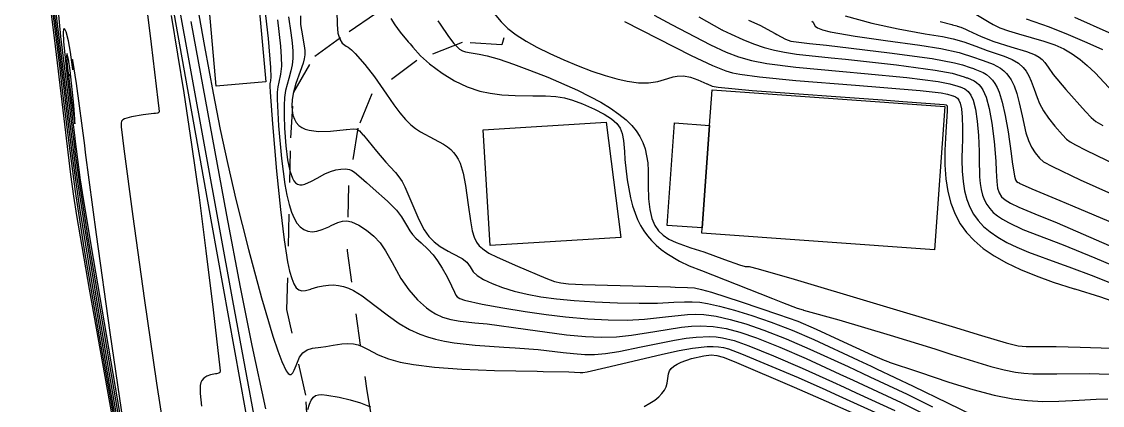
# Model space of a CAD drawing. Header units: metres. Extents: x 1233805 to 1234355, y 654698 to 655114.
# Drawn here: x 1234114.1 to 1234165.2, y 655054.8 to 655072.9 of the extents above; entities that cross this region are included whole.
import ezdxf

# ---------------------------------------------------------------- set-up
doc = ezdxf.new("R2010")
doc.units = ezdxf.units.M
doc.linetypes.add('ИИDash_15_15', pattern=[3, 1.5, -1.5])
for name, color, linetype, lineweight in [('ИИ_ГОРИЗОНТАЛИ_ОСН', 32, 'Continuous', 25), ('ИИ_ГОРИЗОНТАЛИ_УТОЛЩ', 32, 'Continuous', 30), ('ИИ_ДОРОГИ_АД', 7, 'Continuous', 25), ('ИИ_СТРОЕНИЕ', 7, 'Continuous', 25)]:
    doc.layers.add(name, color=color, linetype=linetype, lineweight=lineweight)

msp = doc.modelspace()

# ---------------------------------------------------------------- linework, layer by layer
at = {"layer": 'ИИ_ГОРИЗОНТАЛИ_ОСН'}
for points, elevation in [([(1234114.12832107, 655094.07623079), (1234114.18875677, 655092.82213985), (1234114.28239214, 655090.94381547), (1234114.57123604, 655084.39622654), (1234114.64957012, 655081.67364594), (1234114.65901733, 655081.23761028), (1234114.68355763, 655080.58089601), (1234114.69172128, 655080.34161048), (1234114.67953739, 655080.25827711), (1234114.67061461, 655080.15840576), (1234114.85504653, 655078.65277492), (1234114.88638215, 655078.40862089), (1234115.6684895, 655072.17747022), (1234116.07644991, 655068.76237454), (1234116.44040939, 655065.72955773), (1234116.57427702, 655064.7109633), (1234116.71444658, 655063.79453285), (1234117.32300638, 655060.31155758), (1234119.64395408, 655047.33428875)], 6.5), ([(1234114.48988608, 655094.12670093), (1234114.50650236, 655093.81717108), (1234114.64712307, 655091.20784443), (1234114.77500931, 655088.49841959), (1234114.84969394, 655086.1802467), (1234114.89912497, 655083.37272), (1234114.93822106, 655081.13699006), (1234114.99710063, 655079.53209863), (1234115.01641972, 655078.95000422), (1234114.98537312, 655078.75418658), (1234114.9633206, 655078.66216303), (1234114.96239263, 655078.51914197), (1234115.021182, 655077.92177239), (1234115.20886679, 655076.43707699), (1234115.23799518, 655076.21099524), (1234115.9110019, 655070.85926834), (1234116.06652104, 655069.56925445), (1234116.39971485, 655066.84306037), (1234116.653127, 655064.93544115), (1234117.06520038, 655062.26755176), (1234117.7960076, 655058.0634622), (1234119.77134397, 655047.05316398)], 7), ([(1234121.77345503, 655077.32823486), (1234122.77091551, 655071.76764283), (1234123.17756673, 655069.56544392), (1234123.51321202, 655067.86103983), (1234123.86690984, 655066.20223785), (1234124.24905127, 655064.54613974), (1234124.83922479, 655062.18742685), (1234125.45635295, 655059.91053605), (1234125.99840406, 655058.09042274), (1234126.22381397, 655057.41033439), (1234126.41279286, 655056.90216712), (1234126.62570163, 655056.45745436), (1234126.71550444, 655056.33814449), (1234126.79640003, 655056.28434261), (1234126.86749587, 655056.29296507), (1234126.93522358, 655056.36093219), (1234127.002208, 655056.48789895), (1234127.08898009, 655056.71274142), (1234127.25210874, 655057.1000892), (1234127.4086044, 655057.30536454), (1234127.61447656, 655057.44655047), (1234127.87460817, 655057.53161653), (1234128.2677117, 655057.58634629), (1234128.50057167, 655057.61310712), (1234128.84850752, 655057.67007936), (1234129.24861055, 655057.73400418), (1234129.53951495, 655057.75535662), (1234129.79826472, 655057.73979547), (1234130.029519, 655057.6852651), (1234130.20817311, 655057.61102202), (1234130.46203909, 655057.47745229), (1234130.9635362, 655057.22278634), (1234131.45188078, 655057.03343258), (1234132.00962734, 655056.87726839), (1234132.63919507, 655056.75540058), (1234133.63495598, 655056.63552801), (1234134.91803965, 655056.54453078), (1234136.47128433, 655056.48236677), (1234138.47842814, 655056.44178521), (1234138.76024274, 655056.43746163), (1234139.97526666, 655056.41235969), (1234140.50832482, 655056.38554501), (1234140.52144697, 655056.38422845), (1234140.64230649, 655056.38401191), (1234140.83683592, 655056.41473205), (1234141.71680688, 655056.61461466), (1234142.19132343, 655056.72995612), (1234144.39719169, 655057.24948806), (1234145.19025623, 655057.41508344), (1234145.81876488, 655057.52705374), (1234146.50560984, 655057.60429236), (1234146.78606088, 655057.60950014), (1234147.0417136, 655057.59305308), (1234147.27676091, 655057.55597538), (1234147.51664665, 655057.49555334), (1234148.1330159, 655057.27038033), (1234150.80529384, 655056.14332581), (1234152.11372913, 655055.55907908), (1234152.55811131, 655055.35723353), (1234153.25189916, 655055.04393221), (1234155.08164566, 655054.21330376)], 11.5), ([(1234115.58960821, 655074.0133696), (1234116.1535143, 655069.54106647), (1234116.22113207, 655068.98209626), (1234116.54697693, 655066.38014738), (1234116.8658446, 655064.14132457), (1234117.40922482, 655060.77705666), (1234118.26900882, 655055.81536682), (1234119.2448366, 655050.33121621)], 7.5), ([(1234119.98483407, 655074.05644282), (1234120.24262064, 655071.88665698), (1234120.56119951, 655069.239855), (1234120.60866271, 655068.84646848), (1234120.6198522, 655068.71136542), (1234120.60654519, 655068.6517786), (1234120.56181521, 655068.62482685), (1234120.45021488, 655068.61211757), (1234120.37355467, 655068.60617654), (1234119.86469018, 655068.54117046), (1234119.31736009, 655068.4458369), (1234118.98957206, 655068.35622062), (1234118.90289546, 655068.30777585), (1234118.84949448, 655068.24803344), (1234118.82426518, 655068.15738839), (1234118.8289611, 655067.98285627), (1234118.95258003, 655066.94489694), (1234119.37618034, 655063.75367112), (1234119.91856582, 655059.89259449), (1234120.50410991, 655055.8796322), (1234121.04249716, 655052.32867354)], 9), ([(1234121.46783801, 655074.13032543), (1234124.09032552, 655059.78890533), (1234125.76540877, 655050.76598174)], 10.5), ([(1234115.83772668, 655073.6013506), (1234115.96442135, 655072.24069935), (1234116.2814314, 655069.70563509), (1234116.29283427, 655069.61811832), (1234116.63853911, 655066.90466273), (1234116.64722558, 655066.83307824), (1234116.87510456, 655065.15736123), (1234117.29127982, 655062.5530914), (1234119.21501125, 655051.31917606)], 8.5), ([(1234121.19400692, 655073.2367628), (1234121.79059883, 655069.58171152), (1234122.15913061, 655067.1395147), (1234122.50825679, 655064.64703176), (1234122.83530205, 655062.127529), (1234123.17214885, 655059.3348932), (1234123.48891485, 655056.60536531), (1234123.49971818, 655056.45507032), (1234123.48521798, 655056.38357432), (1234123.43714894, 655056.34428806), (1234123.33010857, 655056.31966565), (1234123.27977123, 655056.31242059), (1234123.04391988, 655056.26976707), (1234122.86927356, 655056.2087721), (1234122.73358734, 655056.12176521), (1234122.63884372, 655056.00860809), (1234122.59349774, 655055.90451505), (1234122.56659592, 655055.77512086), (1234122.560979, 655055.39775784), (1234122.61704363, 655054.78930257)], 9.5), ([(1234136.44876746, 655073.32896761), (1234136.77459357, 655072.93667486), (1234137.09244072, 655072.62786061), (1234137.48214033, 655072.32493426), (1234137.95448912, 655072.0222331), (1234138.46899329, 655071.73783845), (1234139.07186314, 655071.43843884), (1234139.73068069, 655071.14012249), (1234140.40996493, 655070.85896667), (1234141.06786104, 655070.61182042), (1234141.68689224, 655070.4047727), (1234142.24655321, 655070.24465407), (1234142.73416633, 655070.13505468), (1234143.25899018, 655070.06564027), (1234143.73647003, 655070.06230674), (1234144.1711627, 655070.12262039), (1234144.64953348, 655070.25867271), (1234144.91013352, 655070.33850488), (1234145.09711206, 655070.3764554), (1234145.3913821, 655070.38155057), (1234145.71798388, 655070.32359592), (1234146.07295819, 655070.20458722), (1234146.49127932, 655070.01265505), (1234146.50064288, 655070.00801917), (1234146.74149938, 655069.90622458), (1234147.03245775, 655069.84704023), (1234148.63219201, 655069.7041169), (1234154.78443959, 655069.2541404), (1234155.75320943, 655069.18409968), (1234157.70844352, 655069.03774693), (1234157.78130965, 655069.02205679), (1234157.78761767, 655069.01989688), (1234157.79004093, 655069.01910263), (1234157.83736863, 655068.97102082), (1234157.83782014, 655068.71292096), (1234157.77648736, 655067.74351289), (1234157.77510208, 655067.72322996), (1234157.73025546, 655066.88095616), (1234157.73171103, 655066.18392957), (1234157.77956765, 655065.53364521), (1234157.87498872, 655064.9344949), (1234158.02110904, 655064.3749896), (1234158.21698688, 655063.86433101), (1234158.46269083, 655063.4023471), (1234158.75814435, 655062.98919656), (1234159.11617571, 655062.60905375), (1234159.55122803, 655062.2440906), (1234160.06314439, 655061.89443056), (1234160.65208724, 655061.55996011), (1234161.3077949, 655061.24513397), (1234162.04224655, 655060.94302106), (1234162.84984084, 655060.65462129), (1234163.84447807, 655060.33935146), (1234163.87788461, 655060.32911849), (1234165.0825439, 655059.95170085), (1234166.1074136, 655059.59557842)], 15.5), ([(1234144.00166237, 655073.26011405), (1234144.82197171, 655072.80563212), (1234146.66180592, 655071.85995297), (1234147.41231064, 655071.50528927), (1234147.98865408, 655071.28241028), (1234148.60061038, 655071.11040647), (1234149.31905409, 655070.9720131), (1234150.6987626, 655070.7978859), (1234152.92029735, 655070.59539376), (1234153.94673699, 655070.50678557), (1234155.94581058, 655070.30805842), (1234157.41982717, 655070.11916732), (1234157.9740437, 655070.01644862), (1234158.35520115, 655069.90302783), (1234158.43548921, 655069.87466182), (1234158.46565019, 655069.86450128), (1234158.67699364, 655069.77673737), (1234158.83261294, 655069.65616923), (1234158.96363626, 655069.47878177), (1234159.06995627, 655069.24129445), (1234159.18124747, 655068.81709283), (1234159.26749062, 655068.2521323), (1234159.32481756, 655067.57113468), (1234159.34955684, 655066.81674468), (1234159.35072315, 655066.47973707), (1234159.36972276, 655065.61633175), (1234159.40064219, 655065.29831296), (1234159.44873441, 655065.01735932), (1234159.51832487, 655064.75589013), (1234159.60916092, 655064.52057414), (1234159.7223904, 655064.30846908), (1234159.85888475, 655064.11798618), (1234160.02272788, 655063.94374735), (1234160.22071456, 655063.77760614), (1234160.45595797, 655063.61691542), (1234160.7338561, 655063.4579705), (1234161.42156227, 655063.13863041), (1234162.5345685, 655062.70303346), (1234163.31575213, 655062.4036252), (1234164.81733495, 655061.79534333), (1234166.98119116, 655060.87845203)], 16.5), ([(1234159.12084536, 655073.34975371), (1234159.82755537, 655072.93036796), (1234160.0198932, 655072.81420857), (1234160.33519071, 655072.64773325), (1234160.74001433, 655072.51075352), (1234161.21978187, 655072.37706809), (1234162.41335649, 655072.03157972), (1234162.92583461, 655071.850271), (1234163.34909559, 655071.65985014), (1234163.74115651, 655071.43405067), (1234164.11971478, 655071.16188662), (1234164.45487181, 655070.87660827), (1234164.8274122, 655070.5226558), (1234165.68029037, 655069.61287072)], 19.5), ([(1234122.11937676, 655072.94898413), (1234123.80508933, 655063.81654434), (1234124.45863394, 655060.40694511), (1234125.00723002, 655057.65606074), (1234125.64966796, 655054.67191924)], 11), ([(1234126.21986623, 655073.03827015), (1234126.36322409, 655071.78228388), (1234126.39495751, 655071.26421218), (1234126.39803227, 655070.8473674), (1234126.36381996, 655070.4605508), (1234126.27969902, 655070.08305841), (1234126.22590626, 655069.86235254), (1234126.19564058, 655069.61668488), (1234126.1919049, 655069.2865477), (1234126.26542841, 655068.02377723), (1234126.40257981, 655066.47934666), (1234126.56700918, 655065.26088944), (1234126.66200769, 655064.75446282), (1234126.76519424, 655064.31973098), (1234126.87651298, 655063.95692992), (1234126.99587872, 655063.66634127), (1234127.12975079, 655063.43555597), (1234127.28229347, 655063.25689564), (1234127.45364104, 655063.13018743), (1234127.64420058, 655063.05512352), (1234127.85074992, 655063.03137264), (1234128.07859471, 655063.05692014), (1234128.32833408, 655063.13064297), (1234128.63466252, 655063.26279547), (1234128.74817231, 655063.31673275), (1234129.07104132, 655063.46223245), (1234129.286016, 655063.52578373), (1234129.49100977, 655063.53625402), (1234129.70990217, 655063.49171091), (1234130.05393906, 655063.34291112), (1234130.42414568, 655063.10953683), (1234130.768989, 655062.82451497), (1234131.05983939, 655062.51195538), (1234131.32036504, 655062.13427618), (1234131.62484216, 655061.57309111), (1234132.04488716, 655060.81392106), (1234132.41823003, 655060.28097578), (1234132.83020537, 655059.80897465), (1234133.25391786, 655059.42845158), (1234133.4659738, 655059.2761804), (1234133.67638652, 655059.15057067), (1234134.01393048, 655059.00078143), (1234134.39672793, 655058.89100484), (1234134.84685974, 655058.81213682), (1234135.53158554, 655058.73480465), (1234136.11215101, 655058.6726932), (1234137.920567, 655058.42667884), (1234139.87054299, 655058.16215566), (1234140.7553205, 655058.07777984), (1234141.51161011, 655058.04699716), (1234142.22252969, 655058.06650361), (1234142.94181741, 655058.13804719), (1234144.03666729, 655058.31733516), (1234145.29512245, 655058.51958668), (1234145.76157409, 655058.56717569), (1234146.17348038, 655058.58553037), (1234146.78712539, 655058.55669834), (1234147.41026768, 655058.45670158), (1234148.05894405, 655058.28453026), (1234148.83381331, 655058.0136153), (1234149.93888634, 655057.57482769), (1234151.17725631, 655057.03912358), (1234152.77534721, 655056.30966135), (1234153.40709552, 655056.01870133), (1234153.87742483, 655055.80368169), (1234155.66656673, 655054.97280869), (1234156.67515307, 655054.46711114)], 12.5), ([(1234126.72672212, 655073.17245842), (1234126.84683565, 655072.42483409), (1234126.9051707, 655071.95173751), (1234126.93418462, 655071.5561641), (1234126.93571157, 655071.21247068), (1234126.90960139, 655070.91320824), (1234126.85185973, 655070.6266361), (1234126.743289, 655070.25823437), (1234126.59185242, 655069.70337583), (1234126.54462799, 655069.37323092), (1234126.52295246, 655068.98858154), (1234126.52515149, 655068.52271347), (1234126.55141888, 655067.92476286), (1234126.61300193, 655067.08930278), (1234126.69411486, 655066.41928287), (1234126.7956858, 655065.90698544), (1234126.91736596, 655065.55500353), (1234126.98839921, 655065.43395881), (1234127.06954615, 655065.34305157), (1234127.16112347, 655065.28191018), (1234127.2637666, 655065.25010185), (1234127.37589403, 655065.24706746), (1234127.50165308, 655065.27178613), (1234127.82013109, 655065.41137705), (1234128.09459988, 655065.56334662), (1234128.44817429, 655065.75538733), (1234128.71497675, 655065.8723853), (1234128.96279461, 655065.94779565), (1234129.20478338, 655065.98923136), (1234129.42529163, 655065.99408834), (1234129.61481966, 655065.96224495), (1234129.73204298, 655065.91638866), (1234129.84888322, 655065.84586917), (1234130.16915409, 655065.57200185), (1234130.41983121, 655065.34551368), (1234130.73241555, 655065.07707139), (1234131.41423825, 655064.47842465), (1234131.84072587, 655064.04029737), (1234132.07481235, 655063.73087626), (1234132.31307213, 655063.33684468), (1234132.46859107, 655063.07374194), (1234132.59468009, 655062.89721934), (1234132.75156497, 655062.72707646), (1234132.99567121, 655062.50560173), (1234133.32169641, 655062.20665869), (1234133.56461315, 655061.93956755), (1234133.77615021, 655061.65472103), (1234133.99870283, 655061.30566926), (1234134.2273274, 655060.89945738), (1234134.43742432, 655060.47965703), (1234134.56874998, 655060.17973146), (1234134.63723765, 655060.02922956), (1234134.70172692, 655059.95189878), (1234134.826272, 655059.87835767), (1234135.04124473, 655059.80525183), (1234135.88172498, 655059.61575717), (1234136.85737346, 655059.43592544), (1234137.91127044, 655059.2630974), (1234138.91145533, 655059.11882006), (1234139.82374482, 655059.00771869), (1234140.86535143, 655058.91327972), (1234141.83817445, 655058.86365251), (1234142.73631041, 655058.85913792), (1234143.55432268, 655058.89976345), (1234144.53702885, 655059.01039111), (1234145.57264168, 655059.11998197), (1234145.97342655, 655059.13071737), (1234146.35083814, 655059.11476869), (1234146.93874231, 655059.03718113), (1234147.5988362, 655058.89174944), (1234148.33298415, 655058.67858756), (1234149.18421201, 655058.38523278), (1234150.23208683, 655057.97963439), (1234151.36323754, 655057.48702246), (1234153.16201021, 655056.65945125), (1234153.83158762, 655056.34943524), (1234154.19814258, 655056.18065594), (1234155.95902726, 655055.35256116), (1234157.15030596, 655054.76341107)], 13), ([(1234127.29509773, 655073.22388835), (1234127.30567496, 655072.81949867), (1234127.34361396, 655072.54796023), (1234127.34442538, 655072.54390912), (1234127.47380507, 655071.81139804), (1234127.49885986, 655071.57989841), (1234127.49877929, 655071.38545551), (1234127.47347497, 655071.1879017), (1234127.4211705, 655070.97904908), (1234127.2805219, 655070.58792912), (1234127.07908909, 655070.02270156), (1234126.95891959, 655069.55372019), (1234126.91356852, 655069.2632454), (1234126.89589972, 655068.99363953), (1234126.90615613, 655068.74881159), (1234126.94423378, 655068.530533), (1234127.00966008, 655068.34063732), (1234127.10225697, 655068.17912128), (1234127.22172886, 655068.04649426), (1234127.36780709, 655067.94304744), (1234127.52050863, 655067.87439919), (1234127.70315584, 655067.82197906), (1234128.15809544, 655067.76587525), (1234128.72508722, 655067.77403635), (1234129.45266955, 655067.84734258), (1234129.47124611, 655067.84964293), (1234129.80095103, 655067.88298697), (1234129.96462421, 655067.86741261), (1234130.08400963, 655067.79547311), (1234130.24600079, 655067.60947462), (1234130.26912653, 655067.58073128), (1234130.88456039, 655066.8278001), (1234131.33733387, 655066.30747907), (1234131.53951729, 655066.09265341), (1234131.78111571, 655065.83221113), (1234131.94710017, 655065.62632273), (1234132.0948206, 655065.40380117), (1234132.23138085, 655065.1515954), (1234132.56320769, 655064.377506), (1234132.8866311, 655063.61101103), (1234133.14166452, 655063.12029752), (1234133.36162782, 655062.80831332), (1234133.61297307, 655062.54615361), (1234133.8999657, 655062.32728762), (1234134.26890084, 655062.1163005), (1234134.48724825, 655062.00548723), (1234134.93058448, 655061.76862761), (1234135.16320457, 655061.58998527), (1234135.30768818, 655061.3722955), (1234135.45527744, 655061.14122012), (1234135.65042928, 655060.95906236), (1234135.94970005, 655060.77427913), (1234136.35757751, 655060.58251192), (1234136.84742754, 655060.39626285), (1234137.38667695, 655060.22794511), (1234138.00258002, 655060.07468429), (1234138.65818975, 655059.95194213), (1234139.38852241, 655059.85319926), (1234140.2222859, 655059.77464278), (1234141.20527991, 655059.71233793), (1234142.27399742, 655059.66985475), (1234143.3010571, 655059.65220339), (1234144.16682795, 655059.66147972), (1234144.93153709, 655059.699186), (1234145.43914988, 655059.7253126), (1234145.80254062, 655059.72537237), (1234146.15760041, 655059.6993462), (1234146.52819589, 655059.64400701), (1234147.09710694, 655059.51815061), (1234147.79614716, 655059.32593546), (1234148.61802534, 655059.06924912), (1234149.53461072, 655058.75685026), (1234150.52333854, 655058.38537741), (1234151.54921877, 655057.93492134), (1234153.63576369, 655056.96867334), (1234154.25607973, 655056.68016914), (1234154.50900703, 655056.56284136), (1234156.23139608, 655055.74481097), (1234157.86712624, 655054.94944604), (1234160.21598702, 655053.80872868)], 13.5), ([(1234131.56324921, 655073.10301485), (1234131.7536973, 655072.79595079), (1234132.01388532, 655072.44740033), (1234132.38688168, 655071.99976938), (1234132.47536394, 655071.89602009), (1234132.60352884, 655071.74378079), (1234132.96811877, 655071.3348395), (1234133.38710525, 655070.96210083), (1234133.98533758, 655070.51181123), (1234134.58084716, 655070.14621911), (1234135.17620588, 655069.86368632), (1234135.76683456, 655069.66662752), (1234136.25688326, 655069.56403196), (1234136.81431699, 655069.49599715), (1234137.44087808, 655069.46070685), (1234138.26636373, 655069.45089475), (1234138.87468983, 655069.44468701), (1234139.36224849, 655069.4128727), (1234139.77447353, 655069.34735607), (1234140.15499907, 655069.24262563), (1234140.61524889, 655069.06820511), (1234141.18813267, 655068.81861714), (1234141.63754792, 655068.58658996), (1234141.98766993, 655068.35963021), (1234142.23781238, 655068.13758022), (1234142.39399169, 655067.91936843), (1234142.49477834, 655067.66264439), (1234142.55358574, 655067.34328867), (1234142.59637258, 655066.82082793), (1234142.62319633, 655066.44005705), (1234142.72977873, 655065.47267811), (1234142.88889417, 655064.62986966), (1234142.98822035, 655064.25481034), (1234143.10049614, 655063.91168983), (1234143.22556605, 655063.60098163), (1234143.36328388, 655063.32304752), (1234143.51346474, 655063.07627753), (1234143.68634588, 655062.8400907), (1234143.88180965, 655062.61464597), (1234144.09977421, 655062.40003734), (1234144.3385594, 655062.19758813), (1234144.60002639, 655062.00542945), (1234145.20486412, 655061.64235868), (1234145.65382259, 655061.42285167), (1234146.2370138, 655061.19497066), (1234146.76696925, 655060.99483981), (1234149.59018471, 655059.88181751), (1234150.06327937, 655059.69353428), (1234150.76506881, 655059.41926352), (1234151.03574123, 655059.33661991), (1234151.05226901, 655059.33256854), (1234152.72713327, 655058.86780886), (1234155.15638357, 655058.14736465), (1234157.26131076, 655057.49415409), (1234158.06390007, 655057.23485905), (1234159.90510427, 655056.66220118), (1234160.53302516, 655056.50153565), (1234161.07024881, 655056.39618325), (1234161.47026341, 655056.34521769), (1234161.88938726, 655056.31743912), (1234163.03017281, 655056.31986299), (1234164.56034075, 655056.33027875), (1234165.95372864, 655056.28921429)], 14.5), ([(1234133.79111653, 655072.9796989), (1234133.89736451, 655072.82192372), (1234134.29434883, 655072.24105467), (1234134.53693852, 655071.92227779), (1234134.6798881, 655071.76719556), (1234134.81468938, 655071.65279898), (1234134.95028166, 655071.57150482), (1234135.09477462, 655071.51849336), (1234135.35799898, 655071.4746233), (1234135.73837452, 655071.41689592), (1234136.12247023, 655071.3314755), (1234136.68182215, 655071.17089835), (1234137.35406692, 655070.9454265), (1234138.12452138, 655070.66000547), (1234138.98386491, 655070.31811948), (1234140.38567239, 655069.70718902), (1234140.96728806, 655069.42078944), (1234141.48400323, 655069.14012729), (1234141.94257667, 655068.86116274), (1234142.3395359, 655068.58557551), (1234142.67551051, 655068.31292572), (1234142.95069701, 655068.04304745), (1234143.15587159, 655067.79172925), (1234143.32770345, 655067.52431641), (1234143.46692609, 655067.23969985), (1234143.57461462, 655066.93570362), (1234143.65004578, 655066.61930909), (1234143.69857409, 655066.27465848), (1234143.7219875, 655065.89796222), (1234143.72576758, 655065.40072938), (1234143.72528285, 655065.2060135), (1234143.74465617, 655064.57874308), (1234143.8011648, 655064.07273271), (1234143.89797872, 655063.66019201), (1234144.03865485, 655063.32669863), (1234144.20930869, 655063.0784929), (1234144.43043066, 655062.86244016), (1234144.70379114, 655062.67641546), (1234145.03984089, 655062.51323299), (1234145.74145704, 655062.27492091), (1234146.34975956, 655062.08136929), (1234147.32574431, 655061.72463349), (1234148.03070847, 655061.46612159), (1234148.29844063, 655061.38884348), (1234148.45007209, 655061.38059805), (1234148.49826058, 655061.38414728), (1234148.92192278, 655061.28486356), (1234150.62142104, 655060.78884271), (1234158.08152813, 655058.56065336), (1234159.46878917, 655058.13331117), (1234160.6379851, 655057.7790315), (1234161.19824301, 655057.64887106), (1234161.57578075, 655057.61208895), (1234162.12058109, 655057.61064114), (1234162.99556325, 655057.61081483), (1234164.12372871, 655057.57491629), (1234165.60914853, 655057.52879814)], 15), ([(1234146.11816245, 655073.17332821), (1234147.20678344, 655072.56486029), (1234147.20959637, 655072.56365729), (1234147.23241159, 655072.55234889), (1234147.64320099, 655072.35212813), (1234148.18946154, 655072.10353116), (1234148.69792235, 655071.90072287), (1234149.19813448, 655071.73185135), (1234149.68483116, 655071.59915858), (1234150.16814502, 655071.49877581), (1234150.72533662, 655071.41170328), (1234152.36642473, 655071.23420714), (1234153.04350077, 655071.16812852), (1234155.44573101, 655070.90405265), (1234157.27551899, 655070.65987751), (1234158.08547303, 655070.50934793), (1234158.64216136, 655070.34350971), (1234158.75942498, 655070.30204429), (1234158.80345412, 655070.28720061), (1234159.11186887, 655070.1590159), (1234159.23150766, 655070.07936426), (1234159.33910872, 655069.98283443), (1234159.43961456, 655069.86375662), (1234159.5306191, 655069.72357073), (1234159.68625008, 655069.37643127), (1234159.83092723, 655068.85213486), (1234159.95728787, 655068.15356598), (1234160.06217978, 655067.29501164), (1234160.13609157, 655066.35336057), (1234160.15854677, 655065.90143829), (1234160.18734135, 655065.39470752), (1234160.22805555, 655065.09306744), (1234160.29881343, 655064.86273524), (1234160.40925495, 655064.68238099), (1234160.57809358, 655064.52725511), (1234160.83769492, 655064.37326177), (1234161.23351264, 655064.19018953), (1234161.98393887, 655063.87709457), (1234163.03468589, 655063.44087855), (1234165.49397232, 655062.38429964)], 17), ([(1234148.45771464, 655073.01639866), (1234148.99336431, 655072.77467977), (1234149.71364199, 655072.38683459), (1234149.80505195, 655072.33572355), (1234150.20656114, 655072.12394067), (1234150.46216829, 655072.03287654), (1234151.33553629, 655071.91916662), (1234152.14026455, 655071.82947147), (1234155.12585762, 655071.47560375), (1234157.13121081, 655071.20058771), (1234158.19690253, 655071.00224726), (1234158.56953341, 655070.90462923), (1234158.92912198, 655070.78399148), (1234159.08336074, 655070.72942676), (1234159.14839042, 655070.70752752), (1234159.55123252, 655070.54432255), (1234159.70706814, 655070.44681979), (1234159.84697395, 655070.33062385), (1234159.97742487, 655070.18892208), (1234160.09527784, 655070.02348716), (1234160.20133993, 655069.83317622), (1234160.29599407, 655069.61728183), (1234160.44845632, 655069.13881126), (1234160.59020691, 655068.51394186), (1234160.72128295, 655067.74852793), (1234160.8621714, 655066.72251569), (1234160.91413253, 655066.3273831), (1234161.02512977, 655065.65314474), (1234161.07182417, 655065.4816335), (1234161.1171638, 655065.4037304), (1234161.19666655, 655065.35311521), (1234161.24451217, 655065.32936508), (1234161.25193509, 655065.32561105), (1234161.84539795, 655065.05831326), (1234163.17226994, 655064.49779633), (1234163.76417409, 655064.2511047), (1234167.49243669, 655062.67438078)], 17.5), ([(1234153.02984067, 655073.21837211), (1234154.2779411, 655072.88169921), (1234155.53138811, 655072.60171634), (1234156.81253308, 655072.37713045), (1234157.61598773, 655072.24036627), (1234158.12892717, 655072.13425283), (1234158.62808272, 655071.99313751), (1234159.20178349, 655071.78169294), (1234159.73123228, 655071.5841917), (1234160.01557997, 655071.49086018), (1234160.54102076, 655071.31216943), (1234160.90982827, 655071.15429801), (1234161.20756922, 655070.98065259), (1234161.43546723, 655070.78811702), (1234161.57781105, 655070.61170757), (1234161.7031429, 655070.39626131), (1234161.81604941, 655070.1370339), (1234161.94918391, 655069.75908019), (1234162.0873365, 655069.36618771), (1234162.2087192, 655069.08023677), (1234162.39359386, 655068.74063626), (1234162.63368747, 655068.3827483), (1234162.92579213, 655068.0103935), (1234163.28759979, 655067.60112814), (1234163.47866206, 655067.4050383), (1234163.64562084, 655067.27792038), (1234163.8991542, 655067.13333044), (1234164.39665349, 655066.88337922), (1234166.37594544, 655065.92143901)], 18.5), ([(1234157.5060619, 655072.95191632), (1234158.05998574, 655072.81440812), (1234158.09865988, 655072.80305716), (1234158.30535837, 655072.74518263), (1234158.3236637, 655072.74065354), (1234158.48587288, 655072.69004763), (1234158.71098117, 655072.58969216), (1234158.8306691, 655072.53104892), (1234159.45451988, 655072.24127799), (1234160.05516804, 655072.01157417), (1234160.85595234, 655071.76197484), (1234161.58336848, 655071.53629501), (1234162.00520381, 655071.37353462), (1234162.18917926, 655071.27342505), (1234162.33337778, 655071.16112948), (1234162.45569526, 655071.02514274), (1234162.61115885, 655070.80436625), (1234162.85601253, 655070.45666361), (1234163.44742078, 655069.73584275), (1234164.37281778, 655068.69982701), (1234164.64608653, 655068.41598877), (1234164.87097646, 655068.2401539), (1234165.19861841, 655068.05136741)], 19), ([(1234163.86196335, 655073.15368587), (1234165.48681828, 655072.43412225)], 20.5), ([(1234118.94291292, 655053.96707959), (1234118.30571255, 655058.26611878), (1234117.66664799, 655062.89769884), (1234117.1532721, 655066.76349524), (1234117.10865311, 655067.10170122), (1234116.71721271, 655070.02468242), (1234116.71721271, 655070.02468242), (1234116.54485236, 655071.11859884), (1234116.52765428, 655071.16513267), (1234116.52066834, 655071.1220532), (1234116.53720084, 655070.76188037), (1234116.54276987, 655070.67086016), (1234116.52392722, 655070.79959717), (1234116.42996513, 655071.51396475), (1234116.33802221, 655072.04550259), (1234116.22671218, 655072.47386146), (1234116.17627183, 655072.59080298), (1234116.13585448, 655072.62571491), (1234116.10904382, 655072.57926684), (1234116.09533131, 655072.4561059), (1234116.10842986, 655071.99521058), (1234116.27355419, 655070.36015266), (1234116.63884635, 655067.46331567), (1234116.6444473, 655067.42049267), (1234116.88105151, 655065.58646086), (1234116.88216117, 655065.57732689), (1234117.04544628, 655064.49066619), (1234117.50399743, 655061.75897482), (1234119.68801246, 655049.07108067)], 9), ([(1234143.52803196, 655054.78113044), (1234143.7996104, 655054.93039878), (1234144.03039467, 655055.08123922), (1234144.22126401, 655055.23421386), (1234144.37356121, 655055.39039059), (1234144.48595876, 655055.54652173), (1234144.56575511, 655055.71034967), (1234144.61527294, 655055.88366113), (1234144.64581619, 655056.10611228), (1234144.67684561, 655056.31895942), (1234144.73127028, 655056.46208109), (1234144.81274898, 655056.57158526), (1234144.93154741, 655056.6766747), (1234145.08721686, 655056.77694113), (1234145.27880361, 655056.8717649), (1234145.76859495, 655057.04342166), (1234146.35425918, 655057.17513052), (1234146.69172422, 655057.21359827), (1234146.9623538, 655057.19148635), (1234147.26864918, 655057.10334477), (1234147.78261719, 655056.89876285), (1234150.61931261, 655055.69542693), (1234151.88075368, 655055.14038214), (1234152.1336192, 655055.02649962), (1234153.33480856, 655054.48697987)], 11), ([(1234127.65202164, 655054.64114238), (1234127.72666433, 655054.89162225), (1234127.81050973, 655055.07969844), (1234127.90676363, 655055.21260328), (1234128.01437547, 655055.29365529), (1234128.14403878, 655055.33482194), (1234128.30276803, 655055.34046435), (1234128.54294232, 655055.31253074), (1234129.12568784, 655055.21521707), (1234129.64056029, 655055.09737773), (1234130.13700461, 655054.94771478), (1234130.61458237, 655054.76564772)], 11)]:
    msp.add_lwpolyline(points, dxfattribs=dict(at, elevation=elevation))
at = {"layer": 'ИИ_ГОРИЗОНТАЛИ_ОСН', "elevation": 9.5}
msp.add_lwpolyline([(1234116.28474986, 655070.89548958), (1234116.47990828, 655069.22766479), (1234116.58888961, 655068.44930497), (1234116.64915348, 655068.12485138), (1234116.64935905, 655068.3308959), (1234116.59398672, 655069.0042805), (1234116.41512522, 655070.64019324), (1234116.33581942, 655071.16931002), (1234116.27513356, 655071.42858892), (1234116.26566716, 655071.43805017), (1234116.25910554, 655071.42392379), (1234116.25530538, 655071.32696972), (1234116.28474986, 655070.89548958)], close=True, dxfattribs=at)
at = {"layer": 'ИИ_ГОРИЗОНТАЛИ_УТОЛЩ'}
for points, elevation in [([(1234120.55567565, 655077.58759959), (1234123.09806658, 655063.42273293), (1234124.96286702, 655053.06614955)], 10), ([(1234115.6501909, 655074.13235724), (1234115.92329859, 655071.95381504), (1234115.94122124, 655071.81574396), (1234116.3960267, 655068.2228646), (1234116.42360248, 655067.99533213), (1234116.70800428, 655065.79551699), (1234117.07856221, 655063.34720799), (1234117.74699558, 655059.32101146), (1234118.74201003, 655053.56727144)], 8), ([(1234125.59289682, 655073.6517062), (1234125.77571446, 655072.14845853), (1234125.88646316, 655070.78152656), (1234125.89650029, 655070.31686092), (1234125.86689474, 655070.05330736), (1234125.85996009, 655070.02132924), (1234125.85112368, 655069.89354112), (1234125.86374857, 655069.61670935), (1234125.97943794, 655068.12279161), (1234126.17281794, 655065.89488939), (1234126.35423193, 655064.08401599), (1234126.52775023, 655062.64907401), (1234126.69151398, 655061.60778984), (1234126.78543803, 655061.16713668), (1234126.88370421, 655060.82115776), (1234126.98846445, 655060.56216365), (1234127.10282308, 655060.38241808), (1234127.22477434, 655060.27866614), (1234127.36590616, 655060.23554034), (1234127.53234993, 655060.24782496), (1234127.78097187, 655060.31965207), (1234127.79860582, 655060.32543405), (1234128.11174346, 655060.42079084), (1234128.3721726, 655060.48002951), (1234128.62125354, 655060.51255014), (1234128.86146268, 655060.51796609), (1234129.10143413, 655060.49558797), (1234129.33738662, 655060.44483326), (1234129.57037778, 655060.36546958), (1234129.80092186, 655060.25731242), (1234130.21332257, 655059.9969286), (1234130.81282027, 655059.54011656), (1234131.45158294, 655059.05053015), (1234131.96099841, 655058.70270158), (1234132.45603543, 655058.41808432), (1234132.94229369, 655058.19572509), (1234133.29619568, 655058.06916869), (1234133.6811814, 655057.95857257), (1234134.09874694, 655057.86349551), (1234134.55192291, 655057.78324172), (1234135.55626424, 655057.66606757), (1234136.90240962, 655057.58284857), (1234137.43619687, 655057.55507742), (1234138.53219601, 655057.47056614), (1234139.70418868, 655057.33424734), (1234140.19599498, 655057.27319206), (1234140.72771837, 655057.22798846), (1234141.19404285, 655057.22890777), (1234141.70983661, 655057.2763598), (1234142.32931215, 655057.37633092), (1234143.39544295, 655057.59554453), (1234144.96043048, 655057.91090166), (1234145.52359728, 655058.00123155), (1234145.99612263, 655058.05629206), (1234146.64169477, 655058.07841755), (1234146.93811076, 655058.06065673), (1234147.22502231, 655058.0233169), (1234147.78759252, 655057.88991696), (1234148.4834146, 655057.64199782), (1234149.64343835, 655057.17106903), (1234150.99127507, 655056.5912247), (1234152.42645965, 655055.94249322), (1234152.98260341, 655055.68796743), (1234153.55057603, 655055.42998567), (1234155.3741062, 655054.59305622)], 12), ([(1234129.02052016, 655073.46343348), (1234129.02858843, 655072.81201446), (1234129.07128059, 655072.40972448), (1234129.15074867, 655072.12441815), (1234129.26846716, 655071.93872166), (1234129.46193904, 655071.79333705), (1234129.55011801, 655071.73714098), (1234129.70857478, 655071.61288394), (1234129.88494069, 655071.44308703), (1234130.33445347, 655070.92314266), (1234130.79461549, 655070.33456958), (1234131.22832471, 655069.72432552), (1234131.36193567, 655069.52628628), (1234131.71437737, 655069.01252313), (1234131.99327464, 655068.64079943), (1234132.25960349, 655068.32980053), (1234132.51571274, 655068.07864328), (1234132.72941434, 655067.90611284), (1234132.97034779, 655067.74209824), (1234133.60736385, 655067.39252906), (1234134.05028313, 655067.15590124), (1234134.23831775, 655067.03427116), (1234134.39426325, 655066.91038154), (1234134.52830378, 655066.77608828), (1234134.64470511, 655066.62695932), (1234134.74777993, 655066.45679248), (1234134.8381063, 655066.26383696), (1234134.98639338, 655065.79622504), (1234135.10058369, 655065.20856222), (1234135.22644837, 655064.29660042), (1234135.329217, 655063.53982474), (1234135.41453118, 655063.07689623), (1234135.50185606, 655062.77193838), (1234135.60841297, 655062.53309587), (1234135.73284386, 655062.36070397), (1234135.88922677, 655062.23550006), (1234135.91671856, 655062.21749298), (1234135.98216189, 655062.16770764), (1234136.20108105, 655062.02086038), (1234136.59266349, 655061.82417164), (1234137.55440213, 655061.39950221), (1234138.89162892, 655060.84013305), (1234139.29635814, 655060.68544668), (1234139.58949416, 655060.61219989), (1234139.95689826, 655060.57169543), (1234140.62082698, 655060.54156688), (1234144.77933321, 655060.42319599), (1234144.99361287, 655060.41903593), (1234145.57681237, 655060.40305849), (1234145.91463479, 655060.372344), (1234146.24130365, 655060.30653198), (1234146.70555364, 655060.17324532), (1234148.1114093, 655059.72220567), (1234149.88500942, 655059.12846775), (1234150.79844603, 655058.79873766), (1234151.65806645, 655058.42207079), (1234152.74928399, 655057.92096392), (1234154.31586897, 655057.20277152), (1234154.86743448, 655056.95815602), (1234155.0898435, 655056.87935147), (1234155.10255803, 655056.8759536), (1234156.44109338, 655056.42765482), (1234156.53759386, 655056.39400602), (1234157.92204678, 655055.92414717), (1234159.05547352, 655055.57802313), (1234160.06610374, 655055.31635097), (1234160.94225461, 655055.14349544), (1234161.64417302, 655055.05722088), (1234162.36359411, 655055.01936946), (1234163.11392369, 655055.02712953), (1234164.08621239, 655055.08249075), (1234164.88268488, 655055.13000597), (1234165.42856322, 655055.14372008)], 14), ([(1234142.61010346, 655072.95255102), (1234145.75990009, 655071.35216501), (1234146.75374072, 655070.86889757), (1234147.38816915, 655070.62287322), (1234147.70128206, 655070.53603554), (1234148.04505483, 655070.46445437), (1234148.97562305, 655070.338065), (1234150.69050766, 655070.1759189), (1234153.51951636, 655069.94953392), (1234154.84997321, 655069.84544263), (1234156.57320376, 655069.69530065), (1234157.56413534, 655069.57845712), (1234157.86261494, 655069.52354945), (1234158.06824238, 655069.46254558), (1234158.11155344, 655069.44727935), (1234158.12784619, 655069.44180194), (1234158.24211841, 655069.39445879), (1234158.32611721, 655069.32950394), (1234158.39665348, 655069.23399272), (1234158.45366245, 655069.10615764), (1234158.51973431, 655068.82738924), (1234158.55913476, 655068.44032415), (1234158.57347202, 655067.92871478), (1234158.5630221, 655067.28012878), (1234158.55648802, 655067.08840597), (1234158.53982526, 655066.40725855), (1234158.55086188, 655065.88054736), (1234158.59181906, 655065.40041852), (1234158.66415634, 655064.9651144), (1234158.77217088, 655064.55789927), (1234158.91516556, 655064.18788456), (1234159.09380982, 655063.8533603), (1234159.30851455, 655063.55359137), (1234159.56507328, 655063.2805278), (1234159.87547197, 655063.01883833), (1234160.24119879, 655062.7672387), (1234160.66542703, 655062.52353187), (1234161.13678343, 655062.29227264), (1234161.6791291, 655062.06009017), (1234163.1460749, 655061.52370657), (1234163.59681837, 655061.36637185), (1234164.77650194, 655060.93000918), (1234166.22050889, 655060.35418843)], 16), ([(1234151.45398249, 655072.96846619), (1234151.51396764, 655072.91572024), (1234151.54985085, 655072.83720569), (1234151.60279756, 655072.73350238), (1234151.7178372, 655072.65072076), (1234151.95496507, 655072.55930922), (1234152.32133015, 655072.46620507), (1234153.50252207, 655072.26033159), (1234154.93844893, 655072.06133955), (1234156.54789572, 655071.83849679), (1234157.54687318, 655071.6788135), (1234158.40709555, 655071.49177366), (1234159.13538367, 655071.25457272), (1234159.40729651, 655071.15680923), (1234159.54028925, 655071.1124061), (1234160.01948544, 655070.93541949), (1234160.36353736, 655070.74564801), (1234160.51273001, 655070.63097571), (1234160.64557233, 655070.50285325), (1234160.76307799, 655070.36029533), (1234160.86573065, 655070.20269943), (1234161.00325684, 655069.91732262), (1234161.12866258, 655069.55772927), (1234161.24454502, 655069.12100272), (1234161.37915591, 655068.50061266), (1234161.56142587, 655067.70380994), (1234161.68266533, 655067.3393307), (1234161.82873346, 655067.01980473), (1234161.99773414, 655066.74759748), (1234162.2023818, 655066.50242927), (1234162.40060242, 655066.32622264), (1234162.82058283, 655066.10637215), (1234164.12983444, 655065.47966859), (1234165.60100495, 655064.8200825)], 18), ([(1234161.57753985, 655073.08309921), (1234162.65670545, 655072.69619877), (1234163.56654514, 655072.33492917), (1234164.44247699, 655071.96380261), (1234165.18362429, 655071.6256511)], 20)]:
    msp.add_lwpolyline(points, dxfattribs=dict(at, elevation=elevation))
at = {"layer": 'ИИ_ГОРИЗОНТАЛИ_УТОЛЩ', "elevation": 10}
msp.add_lwpolyline([(1234116.37338398, 655070.46119016), (1234116.38682572, 655070.36627813), (1234116.38063399, 655070.43509121), (1234116.37338398, 655070.46119016)], close=True, dxfattribs=at)
at = {"layer": 'ИИ_ДОРОГИ_АД', "linetype": 'ИИDash_15_15'}
msp.add_lwpolyline([(1234128.24979856, 655044.51850398), (1234127.5476197, 655055.30549542), (1234126.66226807, 655059.35517141), (1234126.83912453, 655067.45401336), (1234126.98372807, 655069.62402038), (1234127.97411932, 655071.32158776), (1234129.60118887, 655072.48868334), (1234132.18326346, 655074.25696698), (1234133.84571923, 655076.48505049), (1234134.66730257, 655078.40850934), (1234137.58781521, 655077.85750572), (1234137.65972146, 655077.05896322), (1234137.65972146, 655075.08658033), (1234136.81746491, 655071.85099514), (1234134.93346608, 655071.96180392), (1234132.80300712, 655071.11227736), (1234130.67520896, 655069.5388238), (1234130.01028136, 655067.92102012), (1234129.56361433, 655065.20898811), (1234129.49711909, 655062.12853964), (1234130.42884829, 655055.51704549), (1234131.0066905, 655052.11905016)], dxfattribs=at)
at = {"layer": 'ИИ_СТРОЕНИЕ'}
for points in [[(1234123.31664978, 655069.90441131), (1234123.00219024, 655073.4782436), (1234125.32040274, 655073.91714005), (1234125.6553738, 655070.11019435), (1234123.31664978, 655069.90441131)], [(1234146.745692, 655069.73370116), (1234157.72963481, 655068.94433663), (1234157.24344577, 655062.17905591), (1234146.25950296, 655062.96842043), (1234146.27692836, 655063.21089347), (1234146.6246623, 655068.04958277), (1234146.745692, 655069.73370116)], [(1234135.92255125, 655067.84066288), (1234141.74377168, 655068.20253006), (1234142.43765326, 655062.75540869), (1234136.2565885, 655062.37747789), (1234135.92255125, 655067.84066288)], [(1234144.97139435, 655068.1683954), (1234146.6246623, 655068.04958277), (1234146.27692836, 655063.21089347), (1234144.62366042, 655063.32970609), (1234144.97139435, 655068.1683954)]]:
    msp.add_lwpolyline(points, close=True, dxfattribs=at)

doc.saveas('drawing.dxf')
